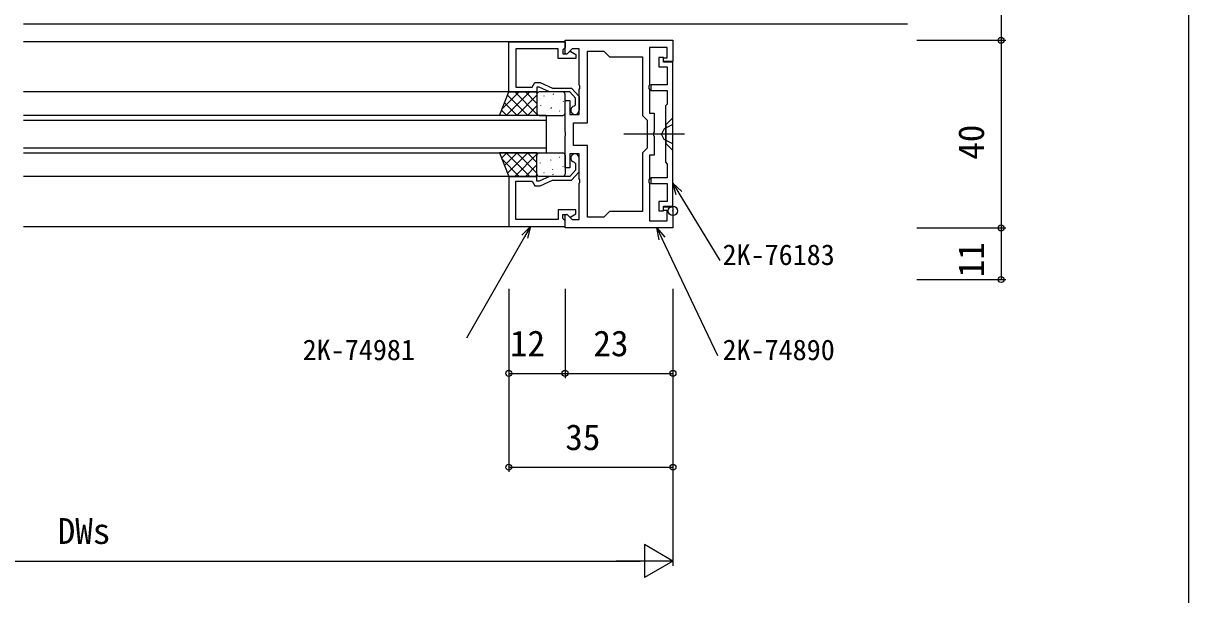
# Model space of a CAD drawing. Units: millimetres, scale not verified. Extents: x -437 to 438, y -681 to 679.
# Drawn here: x 189.8 to 438.3, y 22.6 to 144.4 of the extents above; entities that cross this region are included whole.
import ezdxf
from ezdxf.enums import TextEntityAlignment as Align

# ---------------------------------------------------------------- set-up
doc = ezdxf.new("R2010")
doc.units = ezdxf.units.MM
doc.header["$LTSCALE"] = 4
doc.header["$PDMODE"] = 32
doc.header["$PDSIZE"] = 2
for name, color, linetype in [('0-2_YKK_11', 7, 'Continuous'), ('0-3_YKK_12', 2, 'Continuous'), ('0-4_YKK_13', 4, 'Continuous'), ('0-6_YKK_D', 6, 'Continuous'), ('0-7_YKK_ZWAK', 7, 'Continuous')]:
    doc.layers.add(name, color=color, linetype=linetype)
doc.styles.add('ＭＳ ゴシック', font='')
doc.styles.get('ＭＳ ゴシック').set_extended_font_data('MS Gothic')

msp = doc.modelspace()

# ---------------------------------------------------------------- linework, layer by layer
at = {"layer": '0-2_YKK_11'}
for points in [[(293.3, 140.5), (305.3, 140.5), (305.3, 139.3), (305, 139), (304.8, 138.8), (304.8, 137.9), (305.75, 137.9), (306.25, 138.4), (306.561, 138.4), (307.6, 137.8), (307.6, 136.9), (303.8, 136.9), (303.8, 139), (294.8, 139), (294.8, 130.8), (298.3, 130.8), (298.877, 131.8), (300.022, 131.8), (302.595, 130.6), (306.65, 130.6), (308.3, 128.813), (308.3, 125.9)], [(307.25, 126.787), (307.5, 127.083), (307.5, 128.5), (306.3, 129.8), (301.944, 129.8), (299.8, 130.8), (299.3, 130.8), (299.3, 129.8), (293.3, 129.8), (293.3, 140.5)], [(305.3, 140.8), (328.3, 140.8), (328.3, 136.3), (326.3, 136.3), (326.3, 137.1), (327.1, 137.1), (327.1, 139.3), (323.3, 139.3), (323.3, 131.258), (323.18, 131.075), (323.18, 130.525), (323.3, 130.342), (323.3, 125.3), (324.3, 125.3), (324.3, 121.258), (324.18, 121.075), (324.18, 120.525), (324.3, 120.342), (324.3, 116.3), (323.3, 116.3), (323.3, 111.258), (323.18, 111.075), (323.18, 110.525), (323.3, 110.342), (323.3, 102.3), (327.1, 102.3), (327.1, 104.5), (326.3, 104.5), (326.3, 105.3), (328.3, 105.3), (328.3, 100.8), (305.3, 100.8), (305.3, 103.6), (305.67, 103.754), (306.824, 102.6), (308.3, 102.6), (308.3, 110.342), (308.42, 110.525), (308.42, 111.075), (308.3, 111.258)], [(308.3, 111.258), (308.3, 116.6), (306.3, 116.6), (306.3, 113.6), (305.3, 113.6), (305.3, 120.342), (305.42, 120.525), (305.42, 121.075), (305.3, 121.258), (305.3, 128), (306.3, 128), (306.3, 125), (308.3, 125), (308.3, 130.342), (308.42, 130.525), (308.42, 131.075), (308.3, 131.258), (308.3, 139), (306.824, 139), (305.67, 137.846), (305.3, 138), (305.3, 140.8)], [(293.3, 101.1), (305.3, 101.1), (305.3, 102.3), (305, 102.6), (304.8, 102.8), (304.8, 103.7), (305.75, 103.7), (306.25, 103.2), (306.561, 103.2), (307.6, 103.8), (307.6, 104.7), (303.8, 104.7), (303.8, 102.6), (294.8, 102.6), (294.8, 110.8), (298.3, 110.8), (298.877, 109.8), (300.022, 109.8), (302.595, 111), (306.65, 111), (308.3, 112.787), (308.3, 115.7)], [(307.25, 114.813), (307.5, 114.517), (307.5, 113.1), (306.3, 111.8), (301.944, 111.8), (299.8, 110.8), (299.3, 110.8), (299.3, 111.8), (293.3, 111.8), (293.3, 101.1)]]:
    msp.add_lwpolyline(points, dxfattribs=at)
for points in [[(310.1, 103.1), (310.1, 118.4), (307.1, 118.4), (307.1, 123.2), (310.1, 123.2), (310.1, 138.5), (313.6, 138.5), (314.8, 137.3), (321.8, 137.3), (321.8, 124.8), (322.8, 123.8), (322.8, 117.8), (321.8, 116.8), (321.8, 104.3), (314.8, 104.3), (313.6, 103.1)], [(328.3, 105.45), (328.3, 136.15), (326.3, 136.15), (326.3, 137.15), (325.3, 137.15), (325.3, 135.15), (327.1, 135.15), (327.1, 131.3), (323.6, 131.3), (323.6, 130.1), (327.1, 130.1), (327.1, 127.2), (326.7, 126.8), (326.7, 114.8), (327.1, 114.4), (327.1, 111.5), (323.6, 111.5), (323.6, 110.3), (327.1, 110.3), (327.1, 106.45), (325.3, 106.45), (325.3, 104.45), (326.3, 104.45), (326.3, 105.45)]]:
    msp.add_lwpolyline(points, close=True, dxfattribs=at)
for centre, start, end in [((307.4, 125.9), 99.59406, 0), ((307.4, 115.7), 360, 260.40594)]:
    msp.add_arc(centre, 0.9, start, end, dxfattribs=at)
msp.add_point((328.3, 104.45), dxfattribs=at)
at = {"layer": '0-3_YKK_12'}
for p, q in [((189.8, 144.3), (378.3, 144.3)), ((305.3, 140.5), (189.8, 140.5)), ((293.3, 129.8), (189.8, 129.8)), ((301.3, 124.8), (189.8, 124.8)), ((301.3, 124.8), (301.3, 116.8)), ((189.8, 123.8), (301.3, 123.8)), ((301.3, 117.8), (189.8, 117.8)), ((189.8, 116.8), (301.3, 116.8)), ((293.3, 111.8), (189.8, 111.8)), ((189.8, 101.1), (305.3, 101.1))]:
    msp.add_line(p, q, dxfattribs=at)
at = {"layer": '0-4_YKK_13'}
for p, q in [((291.818, 126.096), (295.522, 129.8)), ((292.767, 124.8), (297.767, 129.8)), ((294.579, 129.8), (299.3, 125.08)), ((296.825, 129.8), (299.3, 127.325)), ((299.07, 129.8), (299.3, 129.57)), ((299.3, 129.3), (299.3, 125.3)), ((304.8, 129.8), (299.8, 129.8)), ((302.71, 129.376), (302.798, 129.329)), ((305.3, 125.3), (305.3, 129.3)), ((292.382, 127.507), (295.089, 124.8)), ((293.024, 129.111), (297.334, 124.8)), ((295.012, 124.8), (299.3, 129.088)), ((297.257, 124.8), (299.3, 126.843)), ((300.051, 126.973), (300.075, 126.929)), ((300.101, 128.424), (300.108, 128.417)), ((300.785, 128.998), (300.809, 128.954)), ((302.675, 128.407), (302.699, 128.363)), ((304.289, 128.268), (304.296, 128.262)), ((304.866, 127.764), (304.89, 127.72)), ((291.741, 125.903), (292.844, 124.8)), ((299.618, 124.897), (299.642, 124.853)), ((299.8, 124.8), (304.8, 124.8)), ((302.242, 126.33), (302.266, 126.286)), ((302.306, 126.449), (302.313, 126.442)), ((304.132, 125.739), (304.156, 125.695)), ((304.364, 124.807), (304.378, 124.8)), ((330.8, 120.8), (317.8, 120.8)), ((328.3, 117.3), (326.8, 118.8)), ((291.741, 115.697), (292.844, 116.8)), ((291.818, 115.504), (295.522, 111.8)), ((292.382, 114.093), (295.089, 116.8)), ((292.767, 116.8), (297.767, 111.8)), ((293.024, 112.489), (297.334, 116.8)), ((294.579, 111.8), (299.3, 116.52)), ((295.012, 116.8), (299.3, 112.512)), ((297.257, 116.8), (299.3, 114.757)), ((299.3, 112.3), (299.3, 116.3)), ((299.618, 116.703), (299.642, 116.747)), ((299.8, 116.8), (304.8, 116.8)), ((300.051, 114.627), (300.075, 114.671)), ((302.242, 115.27), (302.266, 115.314)), ((302.306, 115.151), (302.313, 115.158)), ((304.132, 115.861), (304.156, 115.905)), ((304.364, 116.793), (304.378, 116.8)), ((305.3, 116.3), (305.3, 112.3)), ((296.825, 111.8), (299.3, 114.275)), ((299.07, 111.8), (299.3, 112.03)), ((300.101, 113.176), (300.108, 113.183)), ((300.785, 112.602), (300.809, 112.646)), ((302.675, 113.193), (302.699, 113.237)), ((302.71, 112.224), (302.798, 112.271)), ((304.289, 113.332), (304.296, 113.338)), ((304.866, 113.836), (304.89, 113.88)), ((304.8, 111.8), (299.8, 111.8))]:
    msp.add_line(p, q, dxfattribs=at)
for points in [[(291.3, 124.8), (293.3, 129.8), (299.3, 129.8), (299.3, 124.8)], [(291.3, 116.8), (293.3, 111.8), (299.3, 111.8), (299.3, 116.8)]]:
    msp.add_lwpolyline(points, close=True, dxfattribs=at)
for points in [[(328.3, 117.3), (328.3, 124.3), (326.8, 122.8), (326.8, 118.8)], [(328.3, 122.85), (326.444, 121.945), (325.836, 120.8)], [(328.3, 118.75), (326.444, 119.655), (325.836, 120.8)]]:
    msp.add_lwpolyline(points, dxfattribs=at)
for centre, start, end in [((299.8, 129.3), 90, 180), ((304.8, 129.3), 0, 90), ((299.8, 125.3), 180, 270), ((304.8, 125.3), 270, 0), ((299.8, 116.3), 90, 180), ((304.8, 116.3), 0, 90), ((299.8, 112.3), 180, 270), ((304.8, 112.3), 270, 0)]:
    msp.add_arc(centre, 0.5, start, end, dxfattribs=at)
at = {"layer": '0-6_YKK_D'}
for p, q in [((398.3, 148.301), (398.3, 140.8)), ((380.3, 140.8), (399.3, 140.8)), ((380.3, 140.8), (399.3, 140.8)), ((398.3, 140.8), (398.3, 100.8)), ((380.3, 100.8), (399.3, 100.8)), ((398.3, 100.8), (398.3, 89.8)), ((380.3, 89.8), (399.3, 89.8)), ((293.3, 87.8), (293.3, 48.8)), ((293.3, 87.8), (293.3, 68.8)), ((305.3, 87.8), (305.3, 68.8)), ((305.3, 87.8), (305.3, 68.8)), ((328.3, 87.8), (328.3, 48.8)), ((328.3, 87.8), (328.3, 68.8)), ((328.3, 87.8), (328.3, 28.8)), ((293.3, 69.8), (305.3, 69.8)), ((305.3, 69.8), (328.3, 69.8)), ((293.3, 49.8), (328.3, 49.8)), ((328.3, 29.8), (322.238, 33.3)), ((322.238, 33.3), (322.238, 26.3)), ((93.301, 29.8), (321.3, 29.8)), ((328.3, 29.8), (316.176, 29.8)), ((328.3, 29.8), (322.238, 26.3))]:
    msp.add_line(p, q, dxfattribs=at)
for points in [[(329.021, 107.882), (328.3, 110.368), (330.167, 108.575)], [(328.3, 110.368), (329.594, 108.228), (338.287, 93.858)], [(297.915, 101.1), (296.674, 98.93), (284.293, 77.287)], [(296.092, 99.263), (297.915, 101.1), (297.255, 98.597)], [(325.357, 98.255), (324.887, 100.8), (326.567, 98.83)], [(324.887, 100.8), (325.962, 98.543), (337.811, 73.643)]]:
    msp.add_lwpolyline(points, dxfattribs=at)
for centre in [(398.3, 140.8), (398.3, 140.8), (398.3, 100.8), (398.3, 100.8), (398.3, 89.8), (293.3, 69.8), (305.3, 69.8), (305.3, 69.8), (328.3, 69.8), (293.3, 49.8), (328.3, 49.8)]:
    msp.add_circle(centre, 0.637, dxfattribs=at)
at = {"layer": '0-7_YKK_ZWAK'}
msp.add_lwpolyline([(-436.7, -681.2), (438.3, -681.2), (438.3, 643.8)], dxfattribs=at)

# ---------------------------------------------------------------- texts
at = {"layer": '0-6_YKK_D', "style": 'ＭＳ ゴシック'}
for s, p in [('40', (396.3, 115.345)), ('11', (396.3, 90.293))]:
    msp.add_text(s, height=5.499, rotation=90, dxfattribs=at).set_placement(p, align=Align.BOTTOM_LEFT)
for s, height, p in [('2K-76183', 4.399, (338.878, 91.582)), ('12', 5.499, (293.547, 71.8)), ('23', 5.499, (311.345, 71.8)), ('2K-74981', 4.399, (249.342, 71.3)), ('2K-74890', 4.399, (338.878, 71.3)), ('35', 5.499, (305.346, 51.8)), ('DWs', 5.499, (197.095, 31.8))]:
    msp.add_text(s, height=height, dxfattribs=at).set_placement(p, align=Align.BOTTOM_LEFT)

doc.saveas('drawing.dxf')
